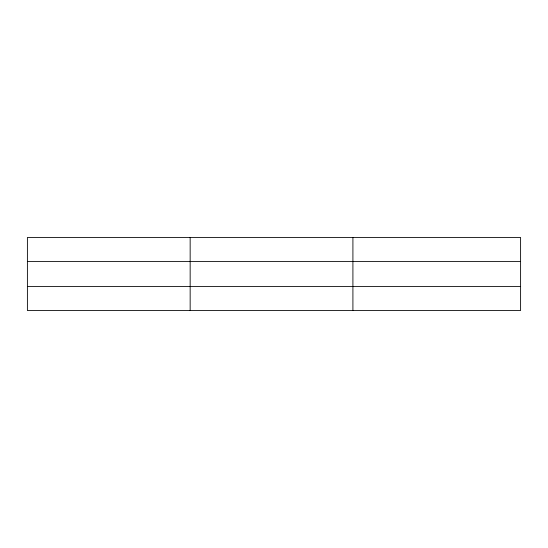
<?xml version="1.0" encoding="UTF-8"?>
<svg xmlns="http://www.w3.org/2000/svg" width="548" height="548" viewBox="0 0 548 548"><rect width="100%" height="100%" fill="white"/><g stroke="black" fill="none" stroke-linecap="round" stroke-linejoin="round"><path stroke-width="0.82" d="M190.156 310.511L190.156 237.49M352.912 310.511L352.912 237.49M520.6 286.412L520.6 310.511L27.4 310.511L27.4 237.49L520.6 237.49L520.6 286.412L27.4 286.412M27.4 261.588L520.6 261.588"/></g></svg>
